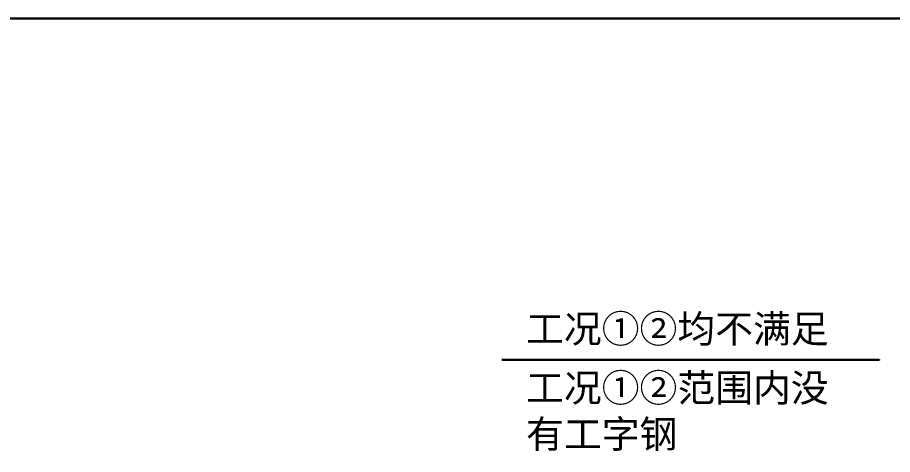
# Model space of a CAD drawing. Header units: millimetres. Extents: x 0 to 119933, y -45162 to 41221.
# Drawn here: x 28028 to 31972, y 3659 to 5630 of the extents above; entities that cross this region are included whole.
import ezdxf

# ---------------------------------------------------------------- set-up
doc = ezdxf.new("R2010")
doc.units = ezdxf.units.MM
doc.linetypes.add('CENTER', pattern=[2, 1.25, -0.25, 0.25, -0.25])
doc.layers.get('DEFPOINTS').update_dxf_attribs({"color": 166})
doc.styles.get("Standard").update_dxf_attribs({"font": 'arial.ttf'})

msp = doc.modelspace()

# ---------------------------------------------------------------- linework, layer by layer
at = {"layer": 'DEFPOINTS', "color": 3, "linetype": 'CENTER', "ltscale": 100, "const_width": 10}
msp.add_lwpolyline([(25771.47, 5625.37), (34633.55, 5625.37), (34633.55, 0), (25771.47, 0)], close=True, dxfattribs=at)
at = {"layer": 'DEFPOINTS', "color": 1, "elevation": -0.82}
msp.add_lwpolyline([(30210.66, 4085.91, 10, 10, 0), (31842.44, 4085.91, 100, 0, 0), (31918.81, 4085.91, 0, 0, 0)], format="xyseb", dxfattribs=at)

# ---------------------------------------------------------------- texts
at = {"layer": 'DEFPOINTS', "color": 1, "insert": (30320.31, 4288.68, -1.65), "char_height": 125, "attachment_point": 1}
msp.add_mtext_dynamic_manual_height_columns('{\\fSimSun|b0|i0|c134|p2;工况①②均不满足}', width=1491.8534, gutter_width=625, heights=[0], dxfattribs=at)
at = {"layer": 'DEFPOINTS', "color": 6, "insert": (30320.31, 4022.42, -1.65), "char_height": 125, "attachment_point": 1}
msp.add_mtext_dynamic_manual_height_columns('{\\fSimSun|b0|i0|c134|p2;工况①②范围内没有工字钢}', width=1491.8534, gutter_width=625, heights=[0], dxfattribs=at)

doc.saveas('drawing.dxf')
